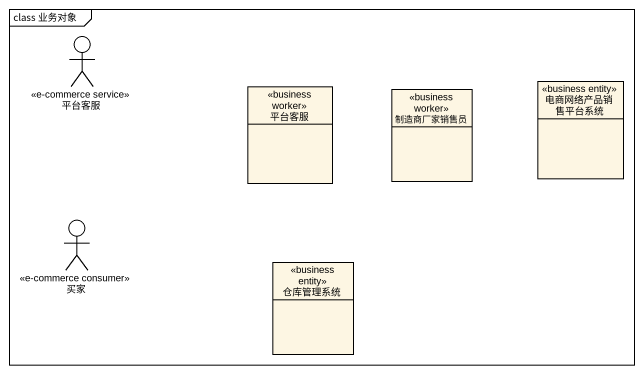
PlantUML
@startuml
mainframe class 业务对象
allowmixing
hide circle
hide empty members
actor 平台客服 <<e-commerce service>>
class 电商网络产品销售平台系统 <<business entity>>
class "平台客服" as 平台客服_2 <<business worker>>
class 制造商厂家销售员 <<business worker>>
actor 买家 <<e-commerce consumer>>
class 仓库管理系统 <<business entity>>
@enduml
